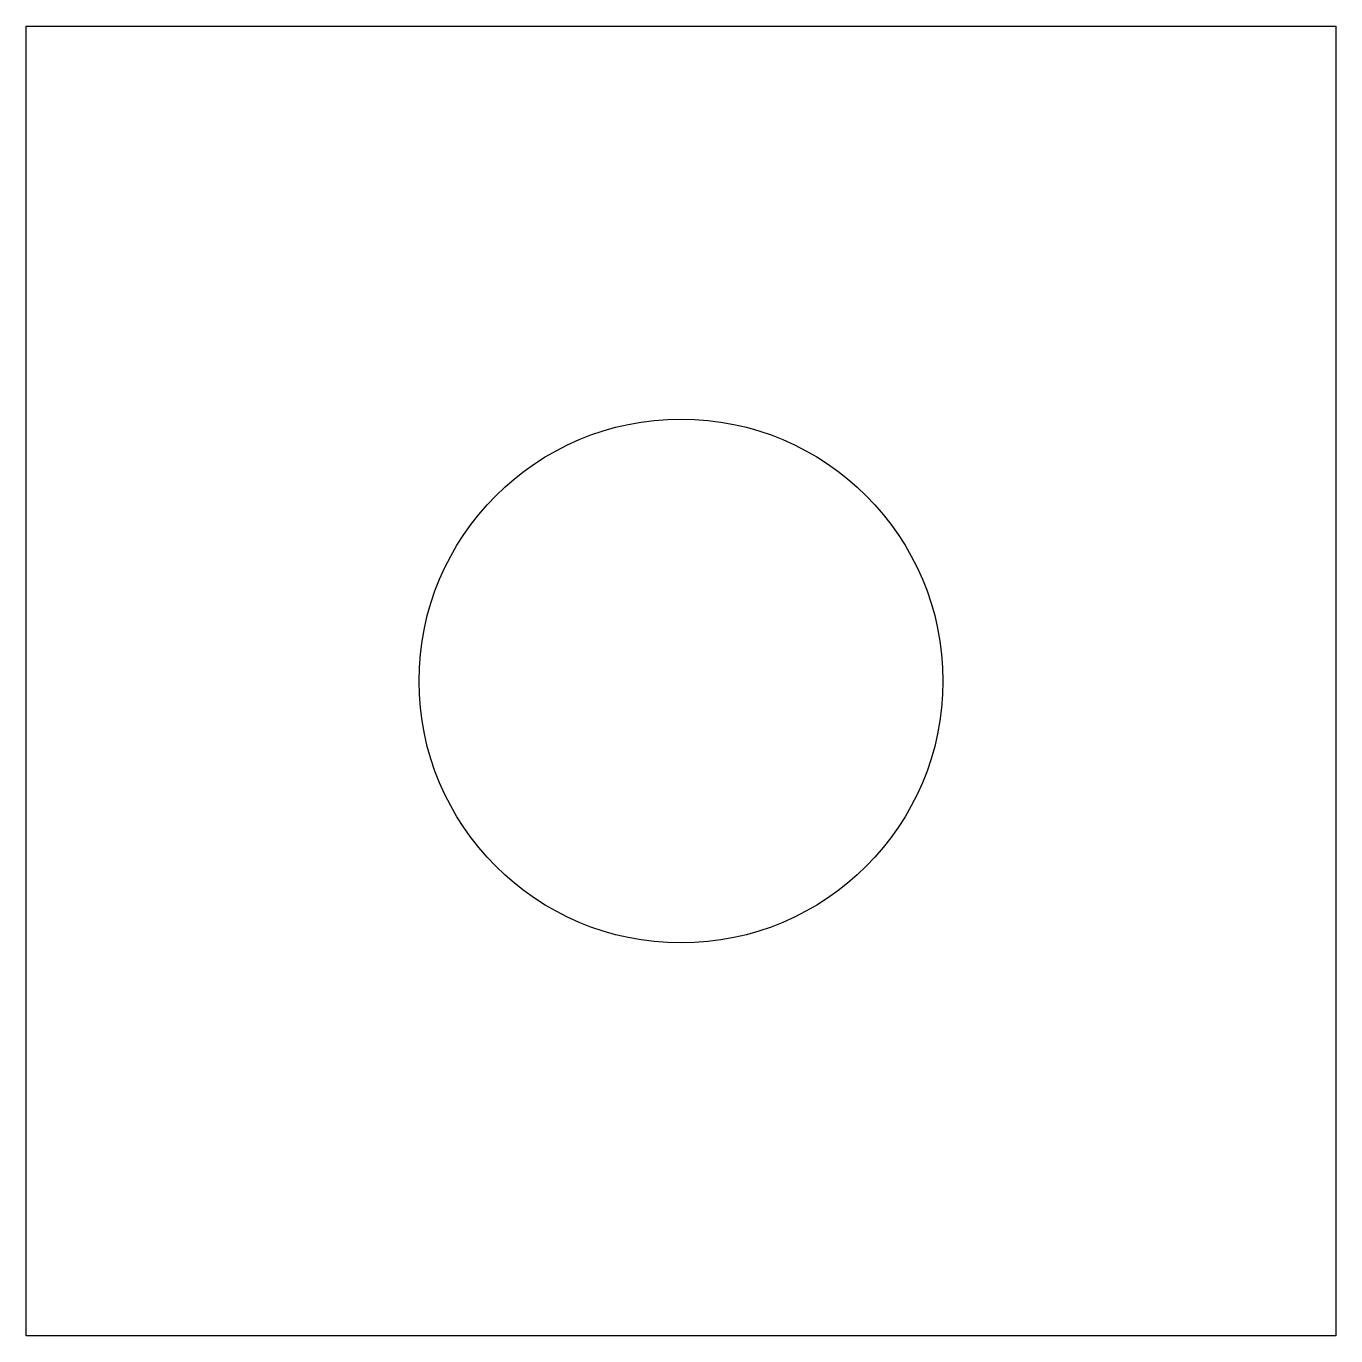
# Model space of a CAD drawing. Header units: millimetres. Extents: x -150 to 0, y 0 to 150.
import ezdxf

# ---------------------------------------------------------------- set-up
doc = ezdxf.new("R2010")
doc.units = ezdxf.units.MM
doc.layers.get('0').update_dxf_attribs({"linetype": 'CONTINUOUS'})

msp = doc.modelspace()

# ---------------------------------------------------------------- linework, layer by layer
msp.add_lwpolyline([(-150, 0), (-150, 150), (0, 150), (0, 0)], close=True)
msp.add_circle((-75, 75), 30)

doc.saveas('drawing.dxf')
